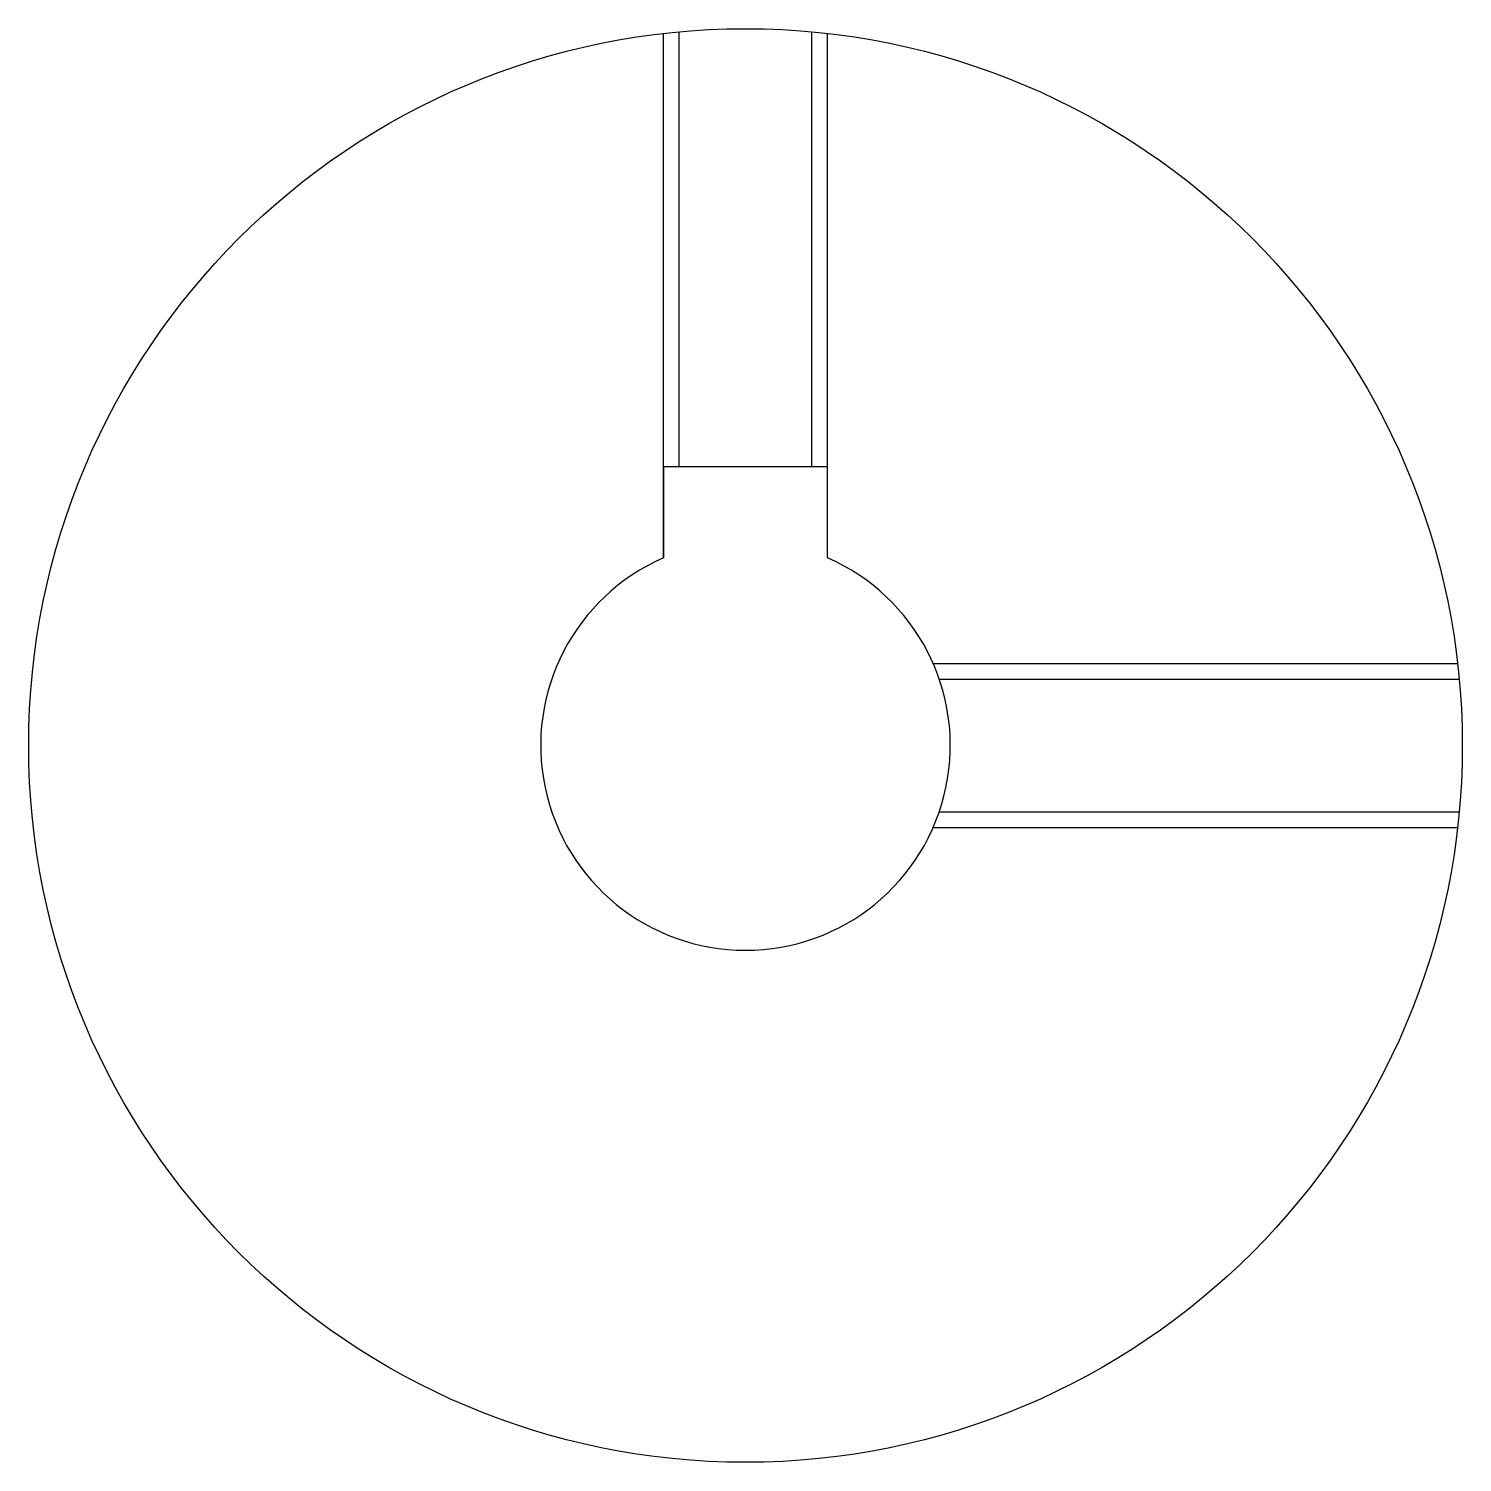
# Model space of a CAD drawing. Header units: metres. Extents: x 86 to 308, y 71 to 182.
# Drawn here: x 272.5 to 307.5, y 104.75 to 139.75 of the extents above.
import ezdxf

# ---------------------------------------------------------------- set-up
doc = ezdxf.new("R2010")
doc.units = ezdxf.units.M

msp = doc.modelspace()

# ---------------------------------------------------------------- linework, layer by layer
at = {"color": 4}
for points in [[(288.380005, 129.050003), (288.380005, 139.67485)], [(291.619995, 129.050003), (291.619995, 139.67485)], [(288, 126.832573), (288, 139.635345)], [(292, 126.832573), (292, 139.635345)], [(292, 126.832573), (292, 129.050003), (288, 129.050003), (288, 126.832573)], [(294.582581, 124.25), (307.385345, 124.25)], [(294.730286, 123.870003), (307.424866, 123.870003)], [(294.730286, 120.629997), (307.424866, 120.629997)], [(294.582581, 120.25), (307.385345, 120.25)]]:
    msp.add_lwpolyline(points, dxfattribs=at)
msp.add_circle((290, 122.25), 17.5, dxfattribs=at)
msp.add_arc((290, 122.25), 5, 113.578178, 66.421822, dxfattribs=at)

doc.saveas('drawing.dxf')
